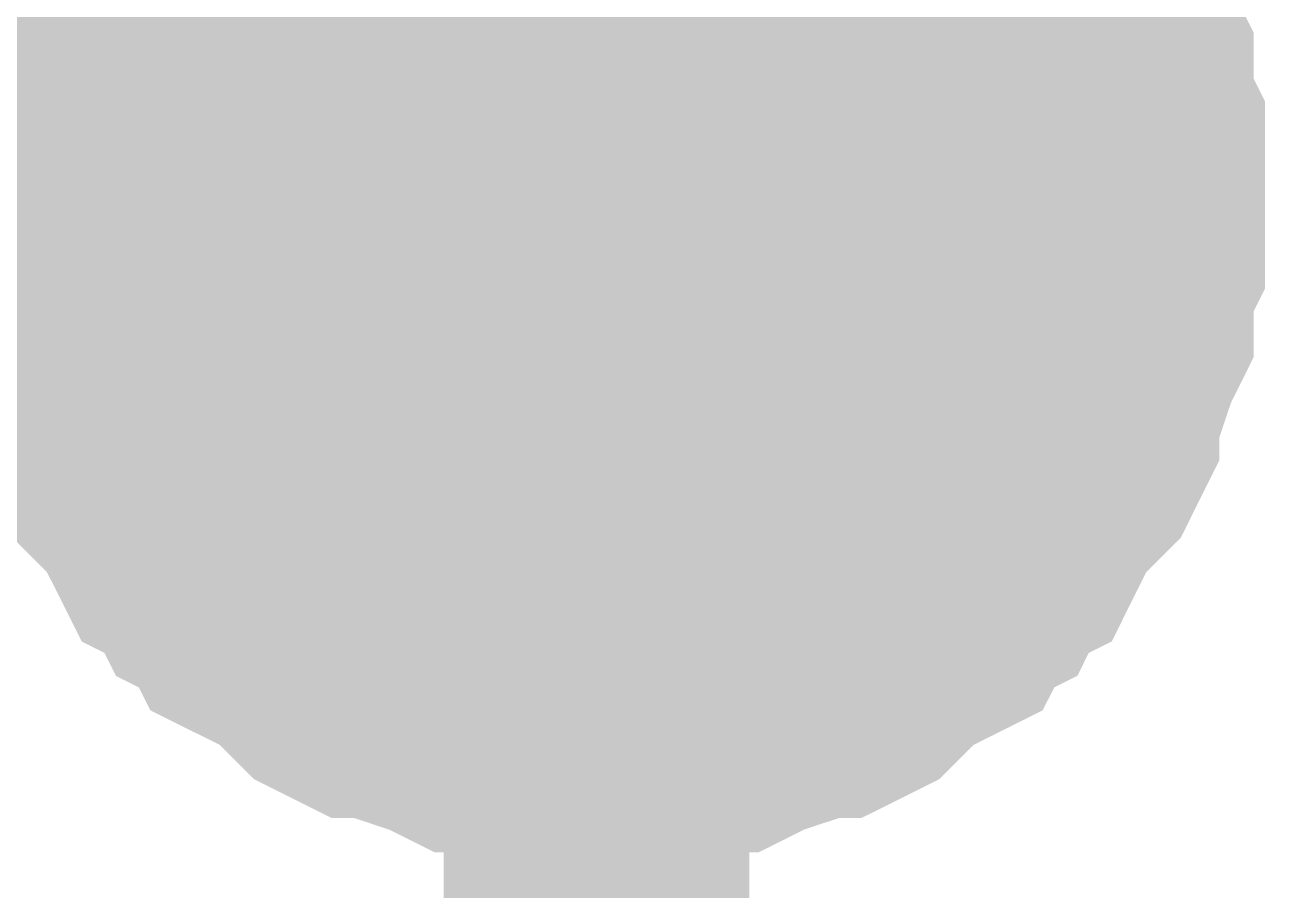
# Model space of a CAD drawing. Header units: inches. Extents: x 0 to 432, y 0 to 280.
# Drawn here: x 225.503 to 226.719, y 140.03 to 140.877 of the extents above; entities that cross this region are included whole.
import ezdxf

# ---------------------------------------------------------------- set-up
doc = ezdxf.new("R2010")
doc.units = ezdxf.units.IN
doc.layers.add('Sheet', color=255, linetype='Continuous')

msp = doc.modelspace()

# ---------------------------------------------------------------- linework, layer by layer
at = {"layer": 'Sheet'}
for points in [[(222.5037, 140.7107, 0.2997, 0.2997, 0), (226.0638, 140.7107, 0.2997, 0.2997, 0), (226.0638, 162.5529, 0.2997, 0.2997, 0)], [(225.5584, 140.7107, 0.2997, 0.2997, 0), (225.5584, 140.7332, 0.2997, 0.2997, 0), (225.5584, 140.7668, 0.2997, 0.2997, 0), (225.5697, 140.7893, 0.2997, 0.2997, 0), (225.5697, 140.8118, 0.2997, 0.2997, 0), (225.5697, 140.8342, 0.2997, 0.2997, 0), (225.5809, 140.8567, 0.2997, 0.2997, 0), (225.5921, 140.8904, 0.2997, 0.2997, 0), (225.6034, 140.9128, 0.2997, 0.2997, 0), (225.6034, 140.9353, 0.2997, 0.2997, 0), (225.6146, 140.9577, 0.2997, 0.2997, 0), (225.6258, 140.969, 0.2997, 0.2997, 0), (225.6483, 140.9914, 0.2997, 0.2997, 0), (225.6595, 141.0139, 0.2997, 0.2997, 0), (225.6708, 141.0364, 0.2997, 0.2997, 0)], [(225.5584, 140.7107, 0.2997, 0.2997, 0), (225.5584, 140.7332, 0.2997, 0.2997, 0), (225.5584, 140.7668, 0.2997, 0.2997, 0), (225.5697, 140.7893, 0.2997, 0.2997, 0), (225.5697, 140.8118, 0.2997, 0.2997, 0), (225.5697, 140.8342, 0.2997, 0.2997, 0), (225.5809, 140.8567, 0.2997, 0.2997, 0), (225.5921, 140.8904, 0.2997, 0.2997, 0), (225.6034, 140.9128, 0.2997, 0.2997, 0), (225.6034, 140.9353, 0.2997, 0.2997, 0), (225.6146, 140.9577, 0.2997, 0.2997, 0), (225.6258, 140.969, 0.2997, 0.2997, 0), (225.6483, 140.9914, 0.2997, 0.2997, 0), (225.6595, 141.0139, 0.2997, 0.2997, 0), (225.6708, 141.0364, 0.2997, 0.2997, 0)], [(225.5584, 140.7107, 0.2997, 0.2997, 0), (225.5584, 140.7332, 0.2997, 0.2997, 0), (225.5584, 140.7668, 0.2997, 0.2997, 0), (225.5697, 140.7893, 0.2997, 0.2997, 0), (225.5697, 140.8118, 0.2997, 0.2997, 0), (225.5697, 140.8342, 0.2997, 0.2997, 0), (225.5809, 140.8567, 0.2997, 0.2997, 0), (225.5921, 140.8904, 0.2997, 0.2997, 0), (225.6034, 140.9128, 0.2997, 0.2997, 0), (225.6034, 140.9353, 0.2997, 0.2997, 0), (225.6146, 140.9577, 0.2997, 0.2997, 0), (225.6258, 140.969, 0.2997, 0.2997, 0), (225.6483, 140.9914, 0.2997, 0.2997, 0), (225.6595, 141.0139, 0.2997, 0.2997, 0), (225.6708, 141.0364, 0.2997, 0.2997, 0)], [(225.5584, 140.7107, 0.2997, 0.2997, 0), (225.5584, 140.7332, 0.2997, 0.2997, 0), (225.5584, 140.7668, 0.2997, 0.2997, 0), (225.5697, 140.7893, 0.2997, 0.2997, 0), (225.5697, 140.8118, 0.2997, 0.2997, 0), (225.5697, 140.8342, 0.2997, 0.2997, 0), (225.5809, 140.8567, 0.2997, 0.2997, 0), (225.5921, 140.8904, 0.2997, 0.2997, 0), (225.6034, 140.9128, 0.2997, 0.2997, 0), (225.6034, 140.9353, 0.2997, 0.2997, 0), (225.6146, 140.9577, 0.2997, 0.2997, 0), (225.6258, 140.969, 0.2997, 0.2997, 0), (225.6483, 140.9914, 0.2997, 0.2997, 0), (225.6595, 141.0139, 0.2997, 0.2997, 0), (225.6708, 141.0364, 0.2997, 0.2997, 0)], [(226.4569, 141.0364, 0.2997, 0.2997, 0), (226.4681, 141.0139, 0.2997, 0.2997, 0), (226.4794, 140.9914, 0.2997, 0.2997, 0), (226.5018, 140.969, 0.2997, 0.2997, 0), (226.5131, 140.9577, 0.2997, 0.2997, 0), (226.5243, 140.9353, 0.2997, 0.2997, 0), (226.5243, 140.9128, 0.2997, 0.2997, 0), (226.5355, 140.8904, 0.2997, 0.2997, 0), (226.5468, 140.8567, 0.2997, 0.2997, 0), (226.558, 140.8342, 0.2997, 0.2997, 0), (226.558, 140.8118, 0.2997, 0.2997, 0), (226.558, 140.7893, 0.2997, 0.2997, 0), (226.5692, 140.7668, 0.2997, 0.2997, 0), (226.5692, 140.7332, 0.2997, 0.2997, 0), (226.5692, 140.7107, 0.2997, 0.2997, 0)], [(226.4569, 141.0364, 0.2997, 0.2997, 0), (226.4681, 141.0139, 0.2997, 0.2997, 0), (226.4794, 140.9914, 0.2997, 0.2997, 0), (226.5018, 140.969, 0.2997, 0.2997, 0), (226.5131, 140.9577, 0.2997, 0.2997, 0), (226.5243, 140.9353, 0.2997, 0.2997, 0), (226.5243, 140.9128, 0.2997, 0.2997, 0), (226.5355, 140.8904, 0.2997, 0.2997, 0), (226.5468, 140.8567, 0.2997, 0.2997, 0), (226.558, 140.8342, 0.2997, 0.2997, 0), (226.558, 140.8118, 0.2997, 0.2997, 0), (226.558, 140.7893, 0.2997, 0.2997, 0), (226.5692, 140.7668, 0.2997, 0.2997, 0), (226.5692, 140.7332, 0.2997, 0.2997, 0), (226.5692, 140.7107, 0.2997, 0.2997, 0)], [(226.4569, 141.0364, 0.2997, 0.2997, 0), (226.4681, 141.0139, 0.2997, 0.2997, 0), (226.4794, 140.9914, 0.2997, 0.2997, 0), (226.5018, 140.969, 0.2997, 0.2997, 0), (226.5131, 140.9577, 0.2997, 0.2997, 0), (226.5243, 140.9353, 0.2997, 0.2997, 0), (226.5243, 140.9128, 0.2997, 0.2997, 0), (226.5355, 140.8904, 0.2997, 0.2997, 0), (226.5468, 140.8567, 0.2997, 0.2997, 0), (226.558, 140.8342, 0.2997, 0.2997, 0), (226.558, 140.8118, 0.2997, 0.2997, 0), (226.558, 140.7893, 0.2997, 0.2997, 0), (226.5692, 140.7668, 0.2997, 0.2997, 0), (226.5692, 140.7332, 0.2997, 0.2997, 0), (226.5692, 140.7107, 0.2997, 0.2997, 0)], [(226.4569, 141.0364, 0.2997, 0.2997, 0), (226.4681, 141.0139, 0.2997, 0.2997, 0), (226.4794, 140.9914, 0.2997, 0.2997, 0), (226.5018, 140.969, 0.2997, 0.2997, 0), (226.5131, 140.9577, 0.2997, 0.2997, 0), (226.5243, 140.9353, 0.2997, 0.2997, 0), (226.5243, 140.9128, 0.2997, 0.2997, 0), (226.5355, 140.8904, 0.2997, 0.2997, 0), (226.5468, 140.8567, 0.2997, 0.2997, 0), (226.558, 140.8342, 0.2997, 0.2997, 0), (226.558, 140.8118, 0.2997, 0.2997, 0), (226.558, 140.7893, 0.2997, 0.2997, 0), (226.5692, 140.7668, 0.2997, 0.2997, 0), (226.5692, 140.7332, 0.2997, 0.2997, 0), (226.5692, 140.7107, 0.2997, 0.2997, 0)], [(225.5584, 140.7107, 0.0991, 0.0991, 0), (225.5584, 140.7332, 0.0991, 0.0991, 0), (225.5584, 140.7668, 0.0991, 0.0991, 0), (225.5697, 140.7893, 0.0991, 0.0991, 0), (225.5697, 140.8118, 0.0991, 0.0991, 0), (225.5697, 140.8342, 0.0991, 0.0991, 0), (225.5809, 140.8567, 0.0991, 0.0991, 0), (225.5921, 140.8904, 0.0991, 0.0991, 0), (225.6034, 140.9128, 0.0991, 0.0991, 0), (225.6034, 140.9353, 0.0991, 0.0991, 0)], [(225.5584, 140.7107, 0.0991, 0.0991, 0), (225.5584, 140.7332, 0.0991, 0.0991, 0), (225.5584, 140.7668, 0.0991, 0.0991, 0), (225.5697, 140.7893, 0.0991, 0.0991, 0), (225.5697, 140.8118, 0.0991, 0.0991, 0), (225.5697, 140.8342, 0.0991, 0.0991, 0), (225.5809, 140.8567, 0.0991, 0.0991, 0), (225.5921, 140.8904, 0.0991, 0.0991, 0), (225.6034, 140.9128, 0.0991, 0.0991, 0), (225.6034, 140.9353, 0.0991, 0.0991, 0)], [(225.5584, 140.7107, 0.0991, 0.0991, 0), (225.5584, 140.7332, 0.0991, 0.0991, 0), (225.5584, 140.7668, 0.0991, 0.0991, 0), (225.5697, 140.7893, 0.0991, 0.0991, 0), (225.5697, 140.8118, 0.0991, 0.0991, 0), (225.5697, 140.8342, 0.0991, 0.0991, 0), (225.5809, 140.8567, 0.0991, 0.0991, 0), (225.5921, 140.8904, 0.0991, 0.0991, 0), (225.6034, 140.9128, 0.0991, 0.0991, 0), (225.6034, 140.9353, 0.0991, 0.0991, 0)], [(225.5584, 140.7107, 0.0991, 0.0991, 0), (225.5584, 140.7332, 0.0991, 0.0991, 0), (225.5584, 140.7668, 0.0991, 0.0991, 0), (225.5697, 140.7893, 0.0991, 0.0991, 0), (225.5697, 140.8118, 0.0991, 0.0991, 0), (225.5697, 140.8342, 0.0991, 0.0991, 0), (225.5809, 140.8567, 0.0991, 0.0991, 0), (225.5921, 140.8904, 0.0991, 0.0991, 0), (225.6034, 140.9128, 0.0991, 0.0991, 0), (225.6034, 140.9353, 0.0991, 0.0991, 0)], [(226.5243, 140.9353, 0.0991, 0.0991, 0), (226.5243, 140.9128, 0.0991, 0.0991, 0), (226.5355, 140.8904, 0.0991, 0.0991, 0), (226.5468, 140.8567, 0.0991, 0.0991, 0), (226.558, 140.8342, 0.0991, 0.0991, 0), (226.558, 140.8118, 0.0991, 0.0991, 0), (226.558, 140.7893, 0.0991, 0.0991, 0), (226.5692, 140.7668, 0.0991, 0.0991, 0), (226.5692, 140.7332, 0.0991, 0.0991, 0), (226.5692, 140.7107, 0.0991, 0.0991, 0)], [(226.5243, 140.9353, 0.0991, 0.0991, 0), (226.5243, 140.9128, 0.0991, 0.0991, 0), (226.5355, 140.8904, 0.0991, 0.0991, 0), (226.5468, 140.8567, 0.0991, 0.0991, 0), (226.558, 140.8342, 0.0991, 0.0991, 0), (226.558, 140.8118, 0.0991, 0.0991, 0), (226.558, 140.7893, 0.0991, 0.0991, 0), (226.5692, 140.7668, 0.0991, 0.0991, 0), (226.5692, 140.7332, 0.0991, 0.0991, 0), (226.5692, 140.7107, 0.0991, 0.0991, 0)], [(226.5243, 140.9353, 0.0991, 0.0991, 0), (226.5243, 140.9128, 0.0991, 0.0991, 0), (226.5355, 140.8904, 0.0991, 0.0991, 0), (226.5468, 140.8567, 0.0991, 0.0991, 0), (226.558, 140.8342, 0.0991, 0.0991, 0), (226.558, 140.8118, 0.0991, 0.0991, 0), (226.558, 140.7893, 0.0991, 0.0991, 0), (226.5692, 140.7668, 0.0991, 0.0991, 0), (226.5692, 140.7332, 0.0991, 0.0991, 0), (226.5692, 140.7107, 0.0991, 0.0991, 0)], [(226.5243, 140.9353, 0.0991, 0.0991, 0), (226.5243, 140.9128, 0.0991, 0.0991, 0), (226.5355, 140.8904, 0.0991, 0.0991, 0), (226.5468, 140.8567, 0.0991, 0.0991, 0), (226.558, 140.8342, 0.0991, 0.0991, 0), (226.558, 140.8118, 0.0991, 0.0991, 0), (226.558, 140.7893, 0.0991, 0.0991, 0), (226.5692, 140.7668, 0.0991, 0.0991, 0), (226.5692, 140.7332, 0.0991, 0.0991, 0), (226.5692, 140.7107, 0.0991, 0.0991, 0)], [(220.9875, 109.222, 0.2997, 0.2997, 0), (226.0638, 109.222, 0.2997, 0.2997, 0), (226.0638, 121.9118, 0.2997, 0.2997, 0), (226.0638, 132.0749, 0.2997, 0.2997, 0), (226.0638, 140.7107, 0.2997, 0.2997, 0)], [(226.0638, 140.2053, 0.2997, 0.2997, 0), (226.0414, 140.2053, 0.2997, 0.2997, 0), (226.0077, 140.2053, 0.2997, 0.2997, 0), (225.9852, 140.2166, 0.2997, 0.2997, 0), (225.9628, 140.2166, 0.2997, 0.2997, 0), (225.9403, 140.2166, 0.2997, 0.2997, 0), (225.9178, 140.2278, 0.2997, 0.2997, 0), (225.8841, 140.239, 0.2997, 0.2997, 0), (225.8617, 140.2503, 0.2997, 0.2997, 0), (225.8392, 140.2503, 0.2997, 0.2997, 0), (225.8168, 140.2615, 0.2997, 0.2997, 0), (225.8055, 140.2727, 0.2997, 0.2997, 0), (225.7831, 140.2952, 0.2997, 0.2997, 0), (225.7606, 140.3064, 0.2997, 0.2997, 0), (225.7381, 140.3176, 0.2997, 0.2997, 0), (225.7269, 140.3401, 0.2997, 0.2997, 0), (225.7044, 140.3513, 0.2997, 0.2997, 0), (225.6932, 140.3738, 0.2997, 0.2997, 0), (225.6708, 140.385, 0.2997, 0.2997, 0), (225.6595, 140.4075, 0.2997, 0.2997, 0), (225.6483, 140.4299, 0.2997, 0.2997, 0), (225.6258, 140.4524, 0.2997, 0.2997, 0), (225.6146, 140.4636, 0.2997, 0.2997, 0), (225.6034, 140.4861, 0.2997, 0.2997, 0), (225.6034, 140.5086, 0.2997, 0.2997, 0), (225.5921, 140.531, 0.2997, 0.2997, 0), (225.5809, 140.5647, 0.2997, 0.2997, 0), (225.5697, 140.5872, 0.2997, 0.2997, 0), (225.5697, 140.6096, 0.2997, 0.2997, 0), (225.5697, 140.6321, 0.2997, 0.2997, 0), (225.5584, 140.6545, 0.2997, 0.2997, 0), (225.5584, 140.6882, 0.2997, 0.2997, 0), (225.5584, 140.7107, 0.2997, 0.2997, 0)], [(225.5584, 140.7107, 0.2997, 0.2997, 0), (225.5584, 140.7107, 0.2997, 0.2997, 0)], [(226.0638, 140.2053, 0.2997, 0.2997, 0), (226.0414, 140.2053, 0.2997, 0.2997, 0), (226.0077, 140.2053, 0.2997, 0.2997, 0), (225.9852, 140.2166, 0.2997, 0.2997, 0), (225.9628, 140.2166, 0.2997, 0.2997, 0), (225.9403, 140.2166, 0.2997, 0.2997, 0), (225.9178, 140.2278, 0.2997, 0.2997, 0), (225.8841, 140.239, 0.2997, 0.2997, 0), (225.8617, 140.2503, 0.2997, 0.2997, 0), (225.8392, 140.2503, 0.2997, 0.2997, 0), (225.8168, 140.2615, 0.2997, 0.2997, 0), (225.8055, 140.2727, 0.2997, 0.2997, 0), (225.7831, 140.2952, 0.2997, 0.2997, 0), (225.7606, 140.3064, 0.2997, 0.2997, 0), (225.7381, 140.3176, 0.2997, 0.2997, 0), (225.7269, 140.3401, 0.2997, 0.2997, 0), (225.7044, 140.3513, 0.2997, 0.2997, 0), (225.6932, 140.3738, 0.2997, 0.2997, 0), (225.6708, 140.385, 0.2997, 0.2997, 0), (225.6595, 140.4075, 0.2997, 0.2997, 0), (225.6483, 140.4299, 0.2997, 0.2997, 0), (225.6258, 140.4524, 0.2997, 0.2997, 0), (225.6146, 140.4636, 0.2997, 0.2997, 0), (225.6034, 140.4861, 0.2997, 0.2997, 0), (225.6034, 140.5086, 0.2997, 0.2997, 0), (225.5921, 140.531, 0.2997, 0.2997, 0), (225.5809, 140.5647, 0.2997, 0.2997, 0), (225.5697, 140.5872, 0.2997, 0.2997, 0), (225.5697, 140.6096, 0.2997, 0.2997, 0), (225.5697, 140.6321, 0.2997, 0.2997, 0), (225.5584, 140.6545, 0.2997, 0.2997, 0), (225.5584, 140.6882, 0.2997, 0.2997, 0), (225.5584, 140.7107, 0.2997, 0.2997, 0)], [(225.5584, 140.7107, 0.2997, 0.2997, 0), (225.5584, 140.7107, 0.2997, 0.2997, 0)], [(226.0638, 140.2053, 0.2997, 0.2997, 0), (226.0414, 140.2053, 0.2997, 0.2997, 0), (226.0077, 140.2053, 0.2997, 0.2997, 0), (225.9852, 140.2166, 0.2997, 0.2997, 0), (225.9628, 140.2166, 0.2997, 0.2997, 0), (225.9403, 140.2166, 0.2997, 0.2997, 0), (225.9178, 140.2278, 0.2997, 0.2997, 0), (225.8841, 140.239, 0.2997, 0.2997, 0), (225.8617, 140.2503, 0.2997, 0.2997, 0), (225.8392, 140.2503, 0.2997, 0.2997, 0), (225.8168, 140.2615, 0.2997, 0.2997, 0), (225.8055, 140.2727, 0.2997, 0.2997, 0), (225.7831, 140.2952, 0.2997, 0.2997, 0), (225.7606, 140.3064, 0.2997, 0.2997, 0), (225.7381, 140.3176, 0.2997, 0.2997, 0), (225.7269, 140.3401, 0.2997, 0.2997, 0), (225.7044, 140.3513, 0.2997, 0.2997, 0), (225.6932, 140.3738, 0.2997, 0.2997, 0), (225.6708, 140.385, 0.2997, 0.2997, 0), (225.6595, 140.4075, 0.2997, 0.2997, 0), (225.6483, 140.4299, 0.2997, 0.2997, 0), (225.6258, 140.4524, 0.2997, 0.2997, 0), (225.6146, 140.4636, 0.2997, 0.2997, 0), (225.6034, 140.4861, 0.2997, 0.2997, 0), (225.6034, 140.5086, 0.2997, 0.2997, 0), (225.5921, 140.531, 0.2997, 0.2997, 0), (225.5809, 140.5647, 0.2997, 0.2997, 0), (225.5697, 140.5872, 0.2997, 0.2997, 0), (225.5697, 140.6096, 0.2997, 0.2997, 0), (225.5697, 140.6321, 0.2997, 0.2997, 0), (225.5584, 140.6545, 0.2997, 0.2997, 0), (225.5584, 140.6882, 0.2997, 0.2997, 0), (225.5584, 140.7107, 0.2997, 0.2997, 0)], [(225.5584, 140.7107, 0.2997, 0.2997, 0), (225.5584, 140.7107, 0.2997, 0.2997, 0)], [(226.0638, 140.2053, 0.2997, 0.2997, 0), (226.0414, 140.2053, 0.2997, 0.2997, 0), (226.0077, 140.2053, 0.2997, 0.2997, 0), (225.9852, 140.2166, 0.2997, 0.2997, 0), (225.9628, 140.2166, 0.2997, 0.2997, 0), (225.9403, 140.2166, 0.2997, 0.2997, 0), (225.9178, 140.2278, 0.2997, 0.2997, 0), (225.8841, 140.239, 0.2997, 0.2997, 0), (225.8617, 140.2503, 0.2997, 0.2997, 0), (225.8392, 140.2503, 0.2997, 0.2997, 0), (225.8168, 140.2615, 0.2997, 0.2997, 0), (225.8055, 140.2727, 0.2997, 0.2997, 0), (225.7831, 140.2952, 0.2997, 0.2997, 0), (225.7606, 140.3064, 0.2997, 0.2997, 0), (225.7381, 140.3176, 0.2997, 0.2997, 0), (225.7269, 140.3401, 0.2997, 0.2997, 0), (225.7044, 140.3513, 0.2997, 0.2997, 0), (225.6932, 140.3738, 0.2997, 0.2997, 0), (225.6708, 140.385, 0.2997, 0.2997, 0), (225.6595, 140.4075, 0.2997, 0.2997, 0), (225.6483, 140.4299, 0.2997, 0.2997, 0), (225.6258, 140.4524, 0.2997, 0.2997, 0), (225.6146, 140.4636, 0.2997, 0.2997, 0), (225.6034, 140.4861, 0.2997, 0.2997, 0), (225.6034, 140.5086, 0.2997, 0.2997, 0), (225.5921, 140.531, 0.2997, 0.2997, 0), (225.5809, 140.5647, 0.2997, 0.2997, 0), (225.5697, 140.5872, 0.2997, 0.2997, 0), (225.5697, 140.6096, 0.2997, 0.2997, 0), (225.5697, 140.6321, 0.2997, 0.2997, 0), (225.5584, 140.6545, 0.2997, 0.2997, 0), (225.5584, 140.6882, 0.2997, 0.2997, 0), (225.5584, 140.7107, 0.2997, 0.2997, 0)], [(225.5584, 140.7107, 0.2997, 0.2997, 0), (225.5584, 140.7107, 0.2997, 0.2997, 0)], [(226.5692, 140.7107, 0.2997, 0.2997, 0), (226.5692, 140.6882, 0.2997, 0.2997, 0), (226.5692, 140.6545, 0.2997, 0.2997, 0), (226.558, 140.6321, 0.2997, 0.2997, 0), (226.558, 140.6096, 0.2997, 0.2997, 0), (226.558, 140.5872, 0.2997, 0.2997, 0), (226.5468, 140.5647, 0.2997, 0.2997, 0), (226.5355, 140.531, 0.2997, 0.2997, 0), (226.5243, 140.5086, 0.2997, 0.2997, 0), (226.5243, 140.4861, 0.2997, 0.2997, 0), (226.5131, 140.4636, 0.2997, 0.2997, 0), (226.5018, 140.4524, 0.2997, 0.2997, 0), (226.4794, 140.4299, 0.2997, 0.2997, 0), (226.4681, 140.4075, 0.2997, 0.2997, 0), (226.4569, 140.385, 0.2997, 0.2997, 0), (226.4344, 140.3738, 0.2997, 0.2997, 0), (226.4232, 140.3513, 0.2997, 0.2997, 0), (226.4008, 140.3401, 0.2997, 0.2997, 0), (226.3895, 140.3176, 0.2997, 0.2997, 0), (226.3671, 140.3064, 0.2997, 0.2997, 0), (226.3446, 140.2952, 0.2997, 0.2997, 0), (226.3221, 140.2727, 0.2997, 0.2997, 0), (226.3109, 140.2615, 0.2997, 0.2997, 0), (226.2884, 140.2503, 0.2997, 0.2997, 0), (226.266, 140.2503, 0.2997, 0.2997, 0), (226.2435, 140.239, 0.2997, 0.2997, 0), (226.2098, 140.2278, 0.2997, 0.2997, 0), (226.1874, 140.2166, 0.2997, 0.2997, 0), (226.1649, 140.2166, 0.2997, 0.2997, 0), (226.1424, 140.2166, 0.2997, 0.2997, 0), (226.12, 140.2053, 0.2997, 0.2997, 0), (226.0863, 140.2053, 0.2997, 0.2997, 0), (226.0638, 140.2053, 0.2997, 0.2997, 0)], [(226.5692, 140.7107, 0.2997, 0.2997, 0), (226.5692, 140.6882, 0.2997, 0.2997, 0), (226.5692, 140.6545, 0.2997, 0.2997, 0), (226.558, 140.6321, 0.2997, 0.2997, 0), (226.558, 140.6096, 0.2997, 0.2997, 0), (226.558, 140.5872, 0.2997, 0.2997, 0), (226.5468, 140.5647, 0.2997, 0.2997, 0), (226.5355, 140.531, 0.2997, 0.2997, 0), (226.5243, 140.5086, 0.2997, 0.2997, 0), (226.5243, 140.4861, 0.2997, 0.2997, 0), (226.5131, 140.4636, 0.2997, 0.2997, 0), (226.5018, 140.4524, 0.2997, 0.2997, 0), (226.4794, 140.4299, 0.2997, 0.2997, 0), (226.4681, 140.4075, 0.2997, 0.2997, 0), (226.4569, 140.385, 0.2997, 0.2997, 0), (226.4344, 140.3738, 0.2997, 0.2997, 0), (226.4232, 140.3513, 0.2997, 0.2997, 0), (226.4008, 140.3401, 0.2997, 0.2997, 0), (226.3895, 140.3176, 0.2997, 0.2997, 0), (226.3671, 140.3064, 0.2997, 0.2997, 0), (226.3446, 140.2952, 0.2997, 0.2997, 0), (226.3221, 140.2727, 0.2997, 0.2997, 0), (226.3109, 140.2615, 0.2997, 0.2997, 0), (226.2884, 140.2503, 0.2997, 0.2997, 0), (226.266, 140.2503, 0.2997, 0.2997, 0), (226.2435, 140.239, 0.2997, 0.2997, 0), (226.2098, 140.2278, 0.2997, 0.2997, 0), (226.1874, 140.2166, 0.2997, 0.2997, 0), (226.1649, 140.2166, 0.2997, 0.2997, 0), (226.1424, 140.2166, 0.2997, 0.2997, 0), (226.12, 140.2053, 0.2997, 0.2997, 0), (226.0863, 140.2053, 0.2997, 0.2997, 0), (226.0638, 140.2053, 0.2997, 0.2997, 0)], [(226.5692, 140.7107, 0.2997, 0.2997, 0), (226.5692, 140.6882, 0.2997, 0.2997, 0), (226.5692, 140.6545, 0.2997, 0.2997, 0), (226.558, 140.6321, 0.2997, 0.2997, 0), (226.558, 140.6096, 0.2997, 0.2997, 0), (226.558, 140.5872, 0.2997, 0.2997, 0), (226.5468, 140.5647, 0.2997, 0.2997, 0), (226.5355, 140.531, 0.2997, 0.2997, 0), (226.5243, 140.5086, 0.2997, 0.2997, 0), (226.5243, 140.4861, 0.2997, 0.2997, 0), (226.5131, 140.4636, 0.2997, 0.2997, 0), (226.5018, 140.4524, 0.2997, 0.2997, 0), (226.4794, 140.4299, 0.2997, 0.2997, 0), (226.4681, 140.4075, 0.2997, 0.2997, 0), (226.4569, 140.385, 0.2997, 0.2997, 0), (226.4344, 140.3738, 0.2997, 0.2997, 0), (226.4232, 140.3513, 0.2997, 0.2997, 0), (226.4008, 140.3401, 0.2997, 0.2997, 0), (226.3895, 140.3176, 0.2997, 0.2997, 0), (226.3671, 140.3064, 0.2997, 0.2997, 0), (226.3446, 140.2952, 0.2997, 0.2997, 0), (226.3221, 140.2727, 0.2997, 0.2997, 0), (226.3109, 140.2615, 0.2997, 0.2997, 0), (226.2884, 140.2503, 0.2997, 0.2997, 0), (226.266, 140.2503, 0.2997, 0.2997, 0), (226.2435, 140.239, 0.2997, 0.2997, 0), (226.2098, 140.2278, 0.2997, 0.2997, 0), (226.1874, 140.2166, 0.2997, 0.2997, 0), (226.1649, 140.2166, 0.2997, 0.2997, 0), (226.1424, 140.2166, 0.2997, 0.2997, 0), (226.12, 140.2053, 0.2997, 0.2997, 0), (226.0863, 140.2053, 0.2997, 0.2997, 0), (226.0638, 140.2053, 0.2997, 0.2997, 0)], [(226.5692, 140.7107, 0.2997, 0.2997, 0), (226.5692, 140.6882, 0.2997, 0.2997, 0), (226.5692, 140.6545, 0.2997, 0.2997, 0), (226.558, 140.6321, 0.2997, 0.2997, 0), (226.558, 140.6096, 0.2997, 0.2997, 0), (226.558, 140.5872, 0.2997, 0.2997, 0), (226.5468, 140.5647, 0.2997, 0.2997, 0), (226.5355, 140.531, 0.2997, 0.2997, 0), (226.5243, 140.5086, 0.2997, 0.2997, 0), (226.5243, 140.4861, 0.2997, 0.2997, 0), (226.5131, 140.4636, 0.2997, 0.2997, 0), (226.5018, 140.4524, 0.2997, 0.2997, 0), (226.4794, 140.4299, 0.2997, 0.2997, 0), (226.4681, 140.4075, 0.2997, 0.2997, 0), (226.4569, 140.385, 0.2997, 0.2997, 0), (226.4344, 140.3738, 0.2997, 0.2997, 0), (226.4232, 140.3513, 0.2997, 0.2997, 0), (226.4008, 140.3401, 0.2997, 0.2997, 0), (226.3895, 140.3176, 0.2997, 0.2997, 0), (226.3671, 140.3064, 0.2997, 0.2997, 0), (226.3446, 140.2952, 0.2997, 0.2997, 0), (226.3221, 140.2727, 0.2997, 0.2997, 0), (226.3109, 140.2615, 0.2997, 0.2997, 0), (226.2884, 140.2503, 0.2997, 0.2997, 0), (226.266, 140.2503, 0.2997, 0.2997, 0), (226.2435, 140.239, 0.2997, 0.2997, 0), (226.2098, 140.2278, 0.2997, 0.2997, 0), (226.1874, 140.2166, 0.2997, 0.2997, 0), (226.1649, 140.2166, 0.2997, 0.2997, 0), (226.1424, 140.2166, 0.2997, 0.2997, 0), (226.12, 140.2053, 0.2997, 0.2997, 0), (226.0863, 140.2053, 0.2997, 0.2997, 0), (226.0638, 140.2053, 0.2997, 0.2997, 0)], [(226.5692, 140.7107, 0.2997, 0.2997, 0), (226.5692, 140.7107, 0.2997, 0.2997, 0), (226.5692, 140.7107, 0.2997, 0.2997, 0), (226.5692, 140.7107, 0.2997, 0.2997, 0), (226.5692, 140.7107, 0.2997, 0.2997, 0), (226.5692, 140.7107, 0.2997, 0.2997, 0), (226.5692, 140.7107, 0.2997, 0.2997, 0), (226.5692, 140.7107, 0.2997, 0.2997, 0), (226.5692, 140.7107, 0.2997, 0.2997, 0), (226.5692, 140.7107, 0.2997, 0.2997, 0), (226.5692, 140.7107, 0.2997, 0.2997, 0), (226.5692, 140.7107, 0.2997, 0.2997, 0), (226.5692, 140.7107, 0.2997, 0.2997, 0), (226.5692, 140.7107, 0.2997, 0.2997, 0), (226.5692, 140.7107, 0.2997, 0.2997, 0), (226.5692, 140.7107, 0.2997, 0.2997, 0), (226.5692, 140.7107, 0.2997, 0.2997, 0), (226.5692, 140.7107, 0.2997, 0.2997, 0), (226.5692, 140.7107, 0.2997, 0.2997, 0), (226.5692, 140.7107, 0.2997, 0.2997, 0), (226.5692, 140.7107, 0.2997, 0.2997, 0), (226.5692, 140.7107, 0.2997, 0.2997, 0), (226.5692, 140.7107, 0.2997, 0.2997, 0), (226.5692, 140.7107, 0.2997, 0.2997, 0), (226.5692, 140.7107, 0.2997, 0.2997, 0), (226.5692, 140.7107, 0.2997, 0.2997, 0), (226.5692, 140.7107, 0.2997, 0.2997, 0), (226.5692, 140.7107, 0.2997, 0.2997, 0), (226.5692, 140.7107, 0.2997, 0.2997, 0), (226.5692, 140.7107, 0.2997, 0.2997, 0), (226.5692, 140.7107, 0.2997, 0.2997, 0), (226.5692, 140.7107, 0.2997, 0.2997, 0), (226.5692, 140.7107, 0.2997, 0.2997, 0)], [(226.5692, 140.7107, 0.2997, 0.2997, 0), (226.5692, 140.7107, 0.2997, 0.2997, 0)], [(226.5692, 140.7107, 0.2997, 0.2997, 0), (226.5692, 140.7107, 0.2997, 0.2997, 0), (226.5692, 140.7107, 0.2997, 0.2997, 0), (226.5692, 140.7107, 0.2997, 0.2997, 0), (226.5692, 140.7107, 0.2997, 0.2997, 0), (226.5692, 140.7107, 0.2997, 0.2997, 0), (226.5692, 140.7107, 0.2997, 0.2997, 0), (226.5692, 140.7107, 0.2997, 0.2997, 0), (226.5692, 140.7107, 0.2997, 0.2997, 0), (226.5692, 140.7107, 0.2997, 0.2997, 0), (226.5692, 140.7107, 0.2997, 0.2997, 0), (226.5692, 140.7107, 0.2997, 0.2997, 0), (226.5692, 140.7107, 0.2997, 0.2997, 0), (226.5692, 140.7107, 0.2997, 0.2997, 0), (226.5692, 140.7107, 0.2997, 0.2997, 0), (226.5692, 140.7107, 0.2997, 0.2997, 0), (226.5692, 140.7107, 0.2997, 0.2997, 0), (226.5692, 140.7107, 0.2997, 0.2997, 0), (226.5692, 140.7107, 0.2997, 0.2997, 0), (226.5692, 140.7107, 0.2997, 0.2997, 0), (226.5692, 140.7107, 0.2997, 0.2997, 0), (226.5692, 140.7107, 0.2997, 0.2997, 0), (226.5692, 140.7107, 0.2997, 0.2997, 0), (226.5692, 140.7107, 0.2997, 0.2997, 0), (226.5692, 140.7107, 0.2997, 0.2997, 0), (226.5692, 140.7107, 0.2997, 0.2997, 0), (226.5692, 140.7107, 0.2997, 0.2997, 0), (226.5692, 140.7107, 0.2997, 0.2997, 0), (226.5692, 140.7107, 0.2997, 0.2997, 0), (226.5692, 140.7107, 0.2997, 0.2997, 0), (226.5692, 140.7107, 0.2997, 0.2997, 0), (226.5692, 140.7107, 0.2997, 0.2997, 0), (226.5692, 140.7107, 0.2997, 0.2997, 0)], [(226.5692, 140.7107, 0.2997, 0.2997, 0), (226.5692, 140.7107, 0.2997, 0.2997, 0)], [(226.5692, 140.7107, 0.2997, 0.2997, 0), (226.5692, 140.7107, 0.2997, 0.2997, 0), (226.5692, 140.7107, 0.2997, 0.2997, 0), (226.5692, 140.7107, 0.2997, 0.2997, 0), (226.5692, 140.7107, 0.2997, 0.2997, 0), (226.5692, 140.7107, 0.2997, 0.2997, 0), (226.5692, 140.7107, 0.2997, 0.2997, 0), (226.5692, 140.7107, 0.2997, 0.2997, 0), (226.5692, 140.7107, 0.2997, 0.2997, 0), (226.5692, 140.7107, 0.2997, 0.2997, 0), (226.5692, 140.7107, 0.2997, 0.2997, 0), (226.5692, 140.7107, 0.2997, 0.2997, 0), (226.5692, 140.7107, 0.2997, 0.2997, 0), (226.5692, 140.7107, 0.2997, 0.2997, 0), (226.5692, 140.7107, 0.2997, 0.2997, 0), (226.5692, 140.7107, 0.2997, 0.2997, 0), (226.5692, 140.7107, 0.2997, 0.2997, 0), (226.5692, 140.7107, 0.2997, 0.2997, 0), (226.5692, 140.7107, 0.2997, 0.2997, 0), (226.5692, 140.7107, 0.2997, 0.2997, 0), (226.5692, 140.7107, 0.2997, 0.2997, 0), (226.5692, 140.7107, 0.2997, 0.2997, 0), (226.5692, 140.7107, 0.2997, 0.2997, 0), (226.5692, 140.7107, 0.2997, 0.2997, 0), (226.5692, 140.7107, 0.2997, 0.2997, 0), (226.5692, 140.7107, 0.2997, 0.2997, 0), (226.5692, 140.7107, 0.2997, 0.2997, 0), (226.5692, 140.7107, 0.2997, 0.2997, 0), (226.5692, 140.7107, 0.2997, 0.2997, 0), (226.5692, 140.7107, 0.2997, 0.2997, 0), (226.5692, 140.7107, 0.2997, 0.2997, 0), (226.5692, 140.7107, 0.2997, 0.2997, 0), (226.5692, 140.7107, 0.2997, 0.2997, 0)], [(226.5692, 140.7107, 0.2997, 0.2997, 0), (226.5692, 140.7107, 0.2997, 0.2997, 0)], [(226.5692, 140.7107, 0.2997, 0.2997, 0), (226.5692, 140.7107, 0.2997, 0.2997, 0), (226.5692, 140.7107, 0.2997, 0.2997, 0), (226.5692, 140.7107, 0.2997, 0.2997, 0), (226.5692, 140.7107, 0.2997, 0.2997, 0), (226.5692, 140.7107, 0.2997, 0.2997, 0), (226.5692, 140.7107, 0.2997, 0.2997, 0), (226.5692, 140.7107, 0.2997, 0.2997, 0), (226.5692, 140.7107, 0.2997, 0.2997, 0), (226.5692, 140.7107, 0.2997, 0.2997, 0), (226.5692, 140.7107, 0.2997, 0.2997, 0), (226.5692, 140.7107, 0.2997, 0.2997, 0), (226.5692, 140.7107, 0.2997, 0.2997, 0), (226.5692, 140.7107, 0.2997, 0.2997, 0), (226.5692, 140.7107, 0.2997, 0.2997, 0), (226.5692, 140.7107, 0.2997, 0.2997, 0), (226.5692, 140.7107, 0.2997, 0.2997, 0), (226.5692, 140.7107, 0.2997, 0.2997, 0), (226.5692, 140.7107, 0.2997, 0.2997, 0), (226.5692, 140.7107, 0.2997, 0.2997, 0), (226.5692, 140.7107, 0.2997, 0.2997, 0), (226.5692, 140.7107, 0.2997, 0.2997, 0), (226.5692, 140.7107, 0.2997, 0.2997, 0), (226.5692, 140.7107, 0.2997, 0.2997, 0), (226.5692, 140.7107, 0.2997, 0.2997, 0), (226.5692, 140.7107, 0.2997, 0.2997, 0), (226.5692, 140.7107, 0.2997, 0.2997, 0), (226.5692, 140.7107, 0.2997, 0.2997, 0), (226.5692, 140.7107, 0.2997, 0.2997, 0), (226.5692, 140.7107, 0.2997, 0.2997, 0), (226.5692, 140.7107, 0.2997, 0.2997, 0), (226.5692, 140.7107, 0.2997, 0.2997, 0), (226.5692, 140.7107, 0.2997, 0.2997, 0)], [(226.5692, 140.7107, 0.2997, 0.2997, 0), (226.5692, 140.7107, 0.2997, 0.2997, 0)], [(226.0638, 140.2053, 0.0991, 0.0991, 0), (226.0414, 140.2053, 0.0991, 0.0991, 0), (226.0077, 140.2053, 0.0991, 0.0991, 0), (225.9852, 140.2166, 0.0991, 0.0991, 0), (225.9628, 140.2166, 0.0991, 0.0991, 0), (225.9403, 140.2166, 0.0991, 0.0991, 0), (225.9178, 140.2278, 0.0991, 0.0991, 0), (225.8841, 140.239, 0.0991, 0.0991, 0), (225.8617, 140.2503, 0.0991, 0.0991, 0), (225.8392, 140.2503, 0.0991, 0.0991, 0), (225.8168, 140.2615, 0.0991, 0.0991, 0), (225.8055, 140.2727, 0.0991, 0.0991, 0), (225.7831, 140.2952, 0.0991, 0.0991, 0), (225.7606, 140.3064, 0.0991, 0.0991, 0), (225.7381, 140.3176, 0.0991, 0.0991, 0), (225.7269, 140.3401, 0.0991, 0.0991, 0), (225.7044, 140.3513, 0.0991, 0.0991, 0), (225.6932, 140.3738, 0.0991, 0.0991, 0), (225.6708, 140.385, 0.0991, 0.0991, 0), (225.6595, 140.4075, 0.0991, 0.0991, 0), (225.6483, 140.4299, 0.0991, 0.0991, 0), (225.6258, 140.4524, 0.0991, 0.0991, 0), (225.6146, 140.4636, 0.0991, 0.0991, 0), (225.6034, 140.4861, 0.0991, 0.0991, 0), (225.6034, 140.5086, 0.0991, 0.0991, 0), (225.5921, 140.531, 0.0991, 0.0991, 0), (225.5809, 140.5647, 0.0991, 0.0991, 0), (225.5697, 140.5872, 0.0991, 0.0991, 0), (225.5697, 140.6096, 0.0991, 0.0991, 0), (225.5697, 140.6321, 0.0991, 0.0991, 0), (225.5584, 140.6545, 0.0991, 0.0991, 0), (225.5584, 140.6882, 0.0991, 0.0991, 0), (225.5584, 140.7107, 0.0991, 0.0991, 0)], [(225.5584, 140.7107, 0.0991, 0.0991, 0), (225.5584, 140.7107, 0.0991, 0.0991, 0)], [(226.0638, 140.2053, 0.0991, 0.0991, 0), (226.0414, 140.2053, 0.0991, 0.0991, 0), (226.0077, 140.2053, 0.0991, 0.0991, 0), (225.9852, 140.2166, 0.0991, 0.0991, 0), (225.9628, 140.2166, 0.0991, 0.0991, 0), (225.9403, 140.2166, 0.0991, 0.0991, 0), (225.9178, 140.2278, 0.0991, 0.0991, 0), (225.8841, 140.239, 0.0991, 0.0991, 0), (225.8617, 140.2503, 0.0991, 0.0991, 0), (225.8392, 140.2503, 0.0991, 0.0991, 0), (225.8168, 140.2615, 0.0991, 0.0991, 0), (225.8055, 140.2727, 0.0991, 0.0991, 0), (225.7831, 140.2952, 0.0991, 0.0991, 0), (225.7606, 140.3064, 0.0991, 0.0991, 0), (225.7381, 140.3176, 0.0991, 0.0991, 0), (225.7269, 140.3401, 0.0991, 0.0991, 0), (225.7044, 140.3513, 0.0991, 0.0991, 0), (225.6932, 140.3738, 0.0991, 0.0991, 0), (225.6708, 140.385, 0.0991, 0.0991, 0), (225.6595, 140.4075, 0.0991, 0.0991, 0), (225.6483, 140.4299, 0.0991, 0.0991, 0), (225.6258, 140.4524, 0.0991, 0.0991, 0), (225.6146, 140.4636, 0.0991, 0.0991, 0), (225.6034, 140.4861, 0.0991, 0.0991, 0), (225.6034, 140.5086, 0.0991, 0.0991, 0), (225.5921, 140.531, 0.0991, 0.0991, 0), (225.5809, 140.5647, 0.0991, 0.0991, 0), (225.5697, 140.5872, 0.0991, 0.0991, 0), (225.5697, 140.6096, 0.0991, 0.0991, 0), (225.5697, 140.6321, 0.0991, 0.0991, 0), (225.5584, 140.6545, 0.0991, 0.0991, 0), (225.5584, 140.6882, 0.0991, 0.0991, 0), (225.5584, 140.7107, 0.0991, 0.0991, 0)], [(225.5584, 140.7107, 0.0991, 0.0991, 0), (225.5584, 140.7107, 0.0991, 0.0991, 0)], [(226.0638, 140.2053, 0.0991, 0.0991, 0), (226.0414, 140.2053, 0.0991, 0.0991, 0), (226.0077, 140.2053, 0.0991, 0.0991, 0), (225.9852, 140.2166, 0.0991, 0.0991, 0), (225.9628, 140.2166, 0.0991, 0.0991, 0), (225.9403, 140.2166, 0.0991, 0.0991, 0), (225.9178, 140.2278, 0.0991, 0.0991, 0), (225.8841, 140.239, 0.0991, 0.0991, 0), (225.8617, 140.2503, 0.0991, 0.0991, 0), (225.8392, 140.2503, 0.0991, 0.0991, 0), (225.8168, 140.2615, 0.0991, 0.0991, 0), (225.8055, 140.2727, 0.0991, 0.0991, 0), (225.7831, 140.2952, 0.0991, 0.0991, 0), (225.7606, 140.3064, 0.0991, 0.0991, 0), (225.7381, 140.3176, 0.0991, 0.0991, 0), (225.7269, 140.3401, 0.0991, 0.0991, 0), (225.7044, 140.3513, 0.0991, 0.0991, 0), (225.6932, 140.3738, 0.0991, 0.0991, 0), (225.6708, 140.385, 0.0991, 0.0991, 0), (225.6595, 140.4075, 0.0991, 0.0991, 0), (225.6483, 140.4299, 0.0991, 0.0991, 0), (225.6258, 140.4524, 0.0991, 0.0991, 0), (225.6146, 140.4636, 0.0991, 0.0991, 0), (225.6034, 140.4861, 0.0991, 0.0991, 0), (225.6034, 140.5086, 0.0991, 0.0991, 0), (225.5921, 140.531, 0.0991, 0.0991, 0), (225.5809, 140.5647, 0.0991, 0.0991, 0), (225.5697, 140.5872, 0.0991, 0.0991, 0), (225.5697, 140.6096, 0.0991, 0.0991, 0), (225.5697, 140.6321, 0.0991, 0.0991, 0), (225.5584, 140.6545, 0.0991, 0.0991, 0), (225.5584, 140.6882, 0.0991, 0.0991, 0), (225.5584, 140.7107, 0.0991, 0.0991, 0)], [(225.5584, 140.7107, 0.0991, 0.0991, 0), (225.5584, 140.7107, 0.0991, 0.0991, 0)], [(226.0638, 140.2053, 0.0991, 0.0991, 0), (226.0414, 140.2053, 0.0991, 0.0991, 0), (226.0077, 140.2053, 0.0991, 0.0991, 0), (225.9852, 140.2166, 0.0991, 0.0991, 0), (225.9628, 140.2166, 0.0991, 0.0991, 0), (225.9403, 140.2166, 0.0991, 0.0991, 0), (225.9178, 140.2278, 0.0991, 0.0991, 0), (225.8841, 140.239, 0.0991, 0.0991, 0), (225.8617, 140.2503, 0.0991, 0.0991, 0), (225.8392, 140.2503, 0.0991, 0.0991, 0), (225.8168, 140.2615, 0.0991, 0.0991, 0), (225.8055, 140.2727, 0.0991, 0.0991, 0), (225.7831, 140.2952, 0.0991, 0.0991, 0), (225.7606, 140.3064, 0.0991, 0.0991, 0), (225.7381, 140.3176, 0.0991, 0.0991, 0), (225.7269, 140.3401, 0.0991, 0.0991, 0), (225.7044, 140.3513, 0.0991, 0.0991, 0), (225.6932, 140.3738, 0.0991, 0.0991, 0), (225.6708, 140.385, 0.0991, 0.0991, 0), (225.6595, 140.4075, 0.0991, 0.0991, 0), (225.6483, 140.4299, 0.0991, 0.0991, 0), (225.6258, 140.4524, 0.0991, 0.0991, 0), (225.6146, 140.4636, 0.0991, 0.0991, 0), (225.6034, 140.4861, 0.0991, 0.0991, 0), (225.6034, 140.5086, 0.0991, 0.0991, 0), (225.5921, 140.531, 0.0991, 0.0991, 0), (225.5809, 140.5647, 0.0991, 0.0991, 0), (225.5697, 140.5872, 0.0991, 0.0991, 0), (225.5697, 140.6096, 0.0991, 0.0991, 0), (225.5697, 140.6321, 0.0991, 0.0991, 0), (225.5584, 140.6545, 0.0991, 0.0991, 0), (225.5584, 140.6882, 0.0991, 0.0991, 0), (225.5584, 140.7107, 0.0991, 0.0991, 0)], [(225.5584, 140.7107, 0.0991, 0.0991, 0), (225.5584, 140.7107, 0.0991, 0.0991, 0)], [(226.5692, 140.7107, 0.0991, 0.0991, 0), (226.5692, 140.6882, 0.0991, 0.0991, 0), (226.5692, 140.6545, 0.0991, 0.0991, 0), (226.558, 140.6321, 0.0991, 0.0991, 0), (226.558, 140.6096, 0.0991, 0.0991, 0), (226.558, 140.5872, 0.0991, 0.0991, 0), (226.5468, 140.5647, 0.0991, 0.0991, 0), (226.5355, 140.531, 0.0991, 0.0991, 0), (226.5243, 140.5086, 0.0991, 0.0991, 0), (226.5243, 140.4861, 0.0991, 0.0991, 0), (226.5131, 140.4636, 0.0991, 0.0991, 0), (226.5018, 140.4524, 0.0991, 0.0991, 0), (226.4794, 140.4299, 0.0991, 0.0991, 0), (226.4681, 140.4075, 0.0991, 0.0991, 0), (226.4569, 140.385, 0.0991, 0.0991, 0), (226.4344, 140.3738, 0.0991, 0.0991, 0), (226.4232, 140.3513, 0.0991, 0.0991, 0), (226.4008, 140.3401, 0.0991, 0.0991, 0), (226.3895, 140.3176, 0.0991, 0.0991, 0), (226.3671, 140.3064, 0.0991, 0.0991, 0), (226.3446, 140.2952, 0.0991, 0.0991, 0), (226.3221, 140.2727, 0.0991, 0.0991, 0), (226.3109, 140.2615, 0.0991, 0.0991, 0), (226.2884, 140.2503, 0.0991, 0.0991, 0), (226.266, 140.2503, 0.0991, 0.0991, 0), (226.2435, 140.239, 0.0991, 0.0991, 0), (226.2098, 140.2278, 0.0991, 0.0991, 0), (226.1874, 140.2166, 0.0991, 0.0991, 0), (226.1649, 140.2166, 0.0991, 0.0991, 0), (226.1424, 140.2166, 0.0991, 0.0991, 0), (226.12, 140.2053, 0.0991, 0.0991, 0), (226.0863, 140.2053, 0.0991, 0.0991, 0), (226.0638, 140.2053, 0.0991, 0.0991, 0)], [(226.5692, 140.7107, 0.0991, 0.0991, 0), (226.5692, 140.6882, 0.0991, 0.0991, 0), (226.5692, 140.6545, 0.0991, 0.0991, 0), (226.558, 140.6321, 0.0991, 0.0991, 0), (226.558, 140.6096, 0.0991, 0.0991, 0), (226.558, 140.5872, 0.0991, 0.0991, 0), (226.5468, 140.5647, 0.0991, 0.0991, 0), (226.5355, 140.531, 0.0991, 0.0991, 0), (226.5243, 140.5086, 0.0991, 0.0991, 0), (226.5243, 140.4861, 0.0991, 0.0991, 0), (226.5131, 140.4636, 0.0991, 0.0991, 0), (226.5018, 140.4524, 0.0991, 0.0991, 0), (226.4794, 140.4299, 0.0991, 0.0991, 0), (226.4681, 140.4075, 0.0991, 0.0991, 0), (226.4569, 140.385, 0.0991, 0.0991, 0), (226.4344, 140.3738, 0.0991, 0.0991, 0), (226.4232, 140.3513, 0.0991, 0.0991, 0), (226.4008, 140.3401, 0.0991, 0.0991, 0), (226.3895, 140.3176, 0.0991, 0.0991, 0), (226.3671, 140.3064, 0.0991, 0.0991, 0), (226.3446, 140.2952, 0.0991, 0.0991, 0), (226.3221, 140.2727, 0.0991, 0.0991, 0), (226.3109, 140.2615, 0.0991, 0.0991, 0), (226.2884, 140.2503, 0.0991, 0.0991, 0), (226.266, 140.2503, 0.0991, 0.0991, 0), (226.2435, 140.239, 0.0991, 0.0991, 0), (226.2098, 140.2278, 0.0991, 0.0991, 0), (226.1874, 140.2166, 0.0991, 0.0991, 0), (226.1649, 140.2166, 0.0991, 0.0991, 0), (226.1424, 140.2166, 0.0991, 0.0991, 0), (226.12, 140.2053, 0.0991, 0.0991, 0), (226.0863, 140.2053, 0.0991, 0.0991, 0), (226.0638, 140.2053, 0.0991, 0.0991, 0)], [(226.5692, 140.7107, 0.0991, 0.0991, 0), (226.5692, 140.6882, 0.0991, 0.0991, 0), (226.5692, 140.6545, 0.0991, 0.0991, 0), (226.558, 140.6321, 0.0991, 0.0991, 0), (226.558, 140.6096, 0.0991, 0.0991, 0), (226.558, 140.5872, 0.0991, 0.0991, 0), (226.5468, 140.5647, 0.0991, 0.0991, 0), (226.5355, 140.531, 0.0991, 0.0991, 0), (226.5243, 140.5086, 0.0991, 0.0991, 0), (226.5243, 140.4861, 0.0991, 0.0991, 0), (226.5131, 140.4636, 0.0991, 0.0991, 0), (226.5018, 140.4524, 0.0991, 0.0991, 0), (226.4794, 140.4299, 0.0991, 0.0991, 0), (226.4681, 140.4075, 0.0991, 0.0991, 0), (226.4569, 140.385, 0.0991, 0.0991, 0), (226.4344, 140.3738, 0.0991, 0.0991, 0), (226.4232, 140.3513, 0.0991, 0.0991, 0), (226.4008, 140.3401, 0.0991, 0.0991, 0), (226.3895, 140.3176, 0.0991, 0.0991, 0), (226.3671, 140.3064, 0.0991, 0.0991, 0), (226.3446, 140.2952, 0.0991, 0.0991, 0), (226.3221, 140.2727, 0.0991, 0.0991, 0), (226.3109, 140.2615, 0.0991, 0.0991, 0), (226.2884, 140.2503, 0.0991, 0.0991, 0), (226.266, 140.2503, 0.0991, 0.0991, 0), (226.2435, 140.239, 0.0991, 0.0991, 0), (226.2098, 140.2278, 0.0991, 0.0991, 0), (226.1874, 140.2166, 0.0991, 0.0991, 0), (226.1649, 140.2166, 0.0991, 0.0991, 0), (226.1424, 140.2166, 0.0991, 0.0991, 0), (226.12, 140.2053, 0.0991, 0.0991, 0), (226.0863, 140.2053, 0.0991, 0.0991, 0), (226.0638, 140.2053, 0.0991, 0.0991, 0)], [(226.5692, 140.7107, 0.0991, 0.0991, 0), (226.5692, 140.6882, 0.0991, 0.0991, 0), (226.5692, 140.6545, 0.0991, 0.0991, 0), (226.558, 140.6321, 0.0991, 0.0991, 0), (226.558, 140.6096, 0.0991, 0.0991, 0), (226.558, 140.5872, 0.0991, 0.0991, 0), (226.5468, 140.5647, 0.0991, 0.0991, 0), (226.5355, 140.531, 0.0991, 0.0991, 0), (226.5243, 140.5086, 0.0991, 0.0991, 0), (226.5243, 140.4861, 0.0991, 0.0991, 0), (226.5131, 140.4636, 0.0991, 0.0991, 0), (226.5018, 140.4524, 0.0991, 0.0991, 0), (226.4794, 140.4299, 0.0991, 0.0991, 0), (226.4681, 140.4075, 0.0991, 0.0991, 0), (226.4569, 140.385, 0.0991, 0.0991, 0), (226.4344, 140.3738, 0.0991, 0.0991, 0), (226.4232, 140.3513, 0.0991, 0.0991, 0), (226.4008, 140.3401, 0.0991, 0.0991, 0), (226.3895, 140.3176, 0.0991, 0.0991, 0), (226.3671, 140.3064, 0.0991, 0.0991, 0), (226.3446, 140.2952, 0.0991, 0.0991, 0), (226.3221, 140.2727, 0.0991, 0.0991, 0), (226.3109, 140.2615, 0.0991, 0.0991, 0), (226.2884, 140.2503, 0.0991, 0.0991, 0), (226.266, 140.2503, 0.0991, 0.0991, 0), (226.2435, 140.239, 0.0991, 0.0991, 0), (226.2098, 140.2278, 0.0991, 0.0991, 0), (226.1874, 140.2166, 0.0991, 0.0991, 0), (226.1649, 140.2166, 0.0991, 0.0991, 0), (226.1424, 140.2166, 0.0991, 0.0991, 0), (226.12, 140.2053, 0.0991, 0.0991, 0), (226.0863, 140.2053, 0.0991, 0.0991, 0), (226.0638, 140.2053, 0.0991, 0.0991, 0)], [(226.5692, 140.7107, 0.0991, 0.0991, 0), (226.5692, 140.7107, 0.0991, 0.0991, 0), (226.5692, 140.7107, 0.0991, 0.0991, 0), (226.5692, 140.7107, 0.0991, 0.0991, 0), (226.5692, 140.7107, 0.0991, 0.0991, 0), (226.5692, 140.7107, 0.0991, 0.0991, 0), (226.5692, 140.7107, 0.0991, 0.0991, 0), (226.5692, 140.7107, 0.0991, 0.0991, 0), (226.5692, 140.7107, 0.0991, 0.0991, 0), (226.5692, 140.7107, 0.0991, 0.0991, 0), (226.5692, 140.7107, 0.0991, 0.0991, 0), (226.5692, 140.7107, 0.0991, 0.0991, 0), (226.5692, 140.7107, 0.0991, 0.0991, 0), (226.5692, 140.7107, 0.0991, 0.0991, 0), (226.5692, 140.7107, 0.0991, 0.0991, 0), (226.5692, 140.7107, 0.0991, 0.0991, 0), (226.5692, 140.7107, 0.0991, 0.0991, 0), (226.5692, 140.7107, 0.0991, 0.0991, 0), (226.5692, 140.7107, 0.0991, 0.0991, 0), (226.5692, 140.7107, 0.0991, 0.0991, 0), (226.5692, 140.7107, 0.0991, 0.0991, 0), (226.5692, 140.7107, 0.0991, 0.0991, 0), (226.5692, 140.7107, 0.0991, 0.0991, 0), (226.5692, 140.7107, 0.0991, 0.0991, 0), (226.5692, 140.7107, 0.0991, 0.0991, 0), (226.5692, 140.7107, 0.0991, 0.0991, 0), (226.5692, 140.7107, 0.0991, 0.0991, 0), (226.5692, 140.7107, 0.0991, 0.0991, 0), (226.5692, 140.7107, 0.0991, 0.0991, 0), (226.5692, 140.7107, 0.0991, 0.0991, 0), (226.5692, 140.7107, 0.0991, 0.0991, 0), (226.5692, 140.7107, 0.0991, 0.0991, 0), (226.5692, 140.7107, 0.0991, 0.0991, 0)], [(226.5692, 140.7107, 0.0991, 0.0991, 0), (226.5692, 140.7107, 0.0991, 0.0991, 0)], [(226.5692, 140.7107, 0.0991, 0.0991, 0), (226.5692, 140.7107, 0.0991, 0.0991, 0), (226.5692, 140.7107, 0.0991, 0.0991, 0), (226.5692, 140.7107, 0.0991, 0.0991, 0), (226.5692, 140.7107, 0.0991, 0.0991, 0), (226.5692, 140.7107, 0.0991, 0.0991, 0), (226.5692, 140.7107, 0.0991, 0.0991, 0), (226.5692, 140.7107, 0.0991, 0.0991, 0), (226.5692, 140.7107, 0.0991, 0.0991, 0), (226.5692, 140.7107, 0.0991, 0.0991, 0), (226.5692, 140.7107, 0.0991, 0.0991, 0), (226.5692, 140.7107, 0.0991, 0.0991, 0), (226.5692, 140.7107, 0.0991, 0.0991, 0), (226.5692, 140.7107, 0.0991, 0.0991, 0), (226.5692, 140.7107, 0.0991, 0.0991, 0), (226.5692, 140.7107, 0.0991, 0.0991, 0), (226.5692, 140.7107, 0.0991, 0.0991, 0), (226.5692, 140.7107, 0.0991, 0.0991, 0), (226.5692, 140.7107, 0.0991, 0.0991, 0), (226.5692, 140.7107, 0.0991, 0.0991, 0), (226.5692, 140.7107, 0.0991, 0.0991, 0), (226.5692, 140.7107, 0.0991, 0.0991, 0), (226.5692, 140.7107, 0.0991, 0.0991, 0), (226.5692, 140.7107, 0.0991, 0.0991, 0), (226.5692, 140.7107, 0.0991, 0.0991, 0), (226.5692, 140.7107, 0.0991, 0.0991, 0), (226.5692, 140.7107, 0.0991, 0.0991, 0), (226.5692, 140.7107, 0.0991, 0.0991, 0), (226.5692, 140.7107, 0.0991, 0.0991, 0), (226.5692, 140.7107, 0.0991, 0.0991, 0), (226.5692, 140.7107, 0.0991, 0.0991, 0), (226.5692, 140.7107, 0.0991, 0.0991, 0), (226.5692, 140.7107, 0.0991, 0.0991, 0)], [(226.5692, 140.7107, 0.0991, 0.0991, 0), (226.5692, 140.7107, 0.0991, 0.0991, 0)], [(226.5692, 140.7107, 0.0991, 0.0991, 0), (226.5692, 140.7107, 0.0991, 0.0991, 0), (226.5692, 140.7107, 0.0991, 0.0991, 0), (226.5692, 140.7107, 0.0991, 0.0991, 0), (226.5692, 140.7107, 0.0991, 0.0991, 0), (226.5692, 140.7107, 0.0991, 0.0991, 0), (226.5692, 140.7107, 0.0991, 0.0991, 0), (226.5692, 140.7107, 0.0991, 0.0991, 0), (226.5692, 140.7107, 0.0991, 0.0991, 0), (226.5692, 140.7107, 0.0991, 0.0991, 0), (226.5692, 140.7107, 0.0991, 0.0991, 0), (226.5692, 140.7107, 0.0991, 0.0991, 0), (226.5692, 140.7107, 0.0991, 0.0991, 0), (226.5692, 140.7107, 0.0991, 0.0991, 0), (226.5692, 140.7107, 0.0991, 0.0991, 0), (226.5692, 140.7107, 0.0991, 0.0991, 0), (226.5692, 140.7107, 0.0991, 0.0991, 0), (226.5692, 140.7107, 0.0991, 0.0991, 0), (226.5692, 140.7107, 0.0991, 0.0991, 0), (226.5692, 140.7107, 0.0991, 0.0991, 0), (226.5692, 140.7107, 0.0991, 0.0991, 0), (226.5692, 140.7107, 0.0991, 0.0991, 0), (226.5692, 140.7107, 0.0991, 0.0991, 0), (226.5692, 140.7107, 0.0991, 0.0991, 0), (226.5692, 140.7107, 0.0991, 0.0991, 0), (226.5692, 140.7107, 0.0991, 0.0991, 0), (226.5692, 140.7107, 0.0991, 0.0991, 0), (226.5692, 140.7107, 0.0991, 0.0991, 0), (226.5692, 140.7107, 0.0991, 0.0991, 0), (226.5692, 140.7107, 0.0991, 0.0991, 0), (226.5692, 140.7107, 0.0991, 0.0991, 0), (226.5692, 140.7107, 0.0991, 0.0991, 0), (226.5692, 140.7107, 0.0991, 0.0991, 0)], [(226.5692, 140.7107, 0.0991, 0.0991, 0), (226.5692, 140.7107, 0.0991, 0.0991, 0)], [(226.5692, 140.7107, 0.0991, 0.0991, 0), (226.5692, 140.7107, 0.0991, 0.0991, 0), (226.5692, 140.7107, 0.0991, 0.0991, 0), (226.5692, 140.7107, 0.0991, 0.0991, 0), (226.5692, 140.7107, 0.0991, 0.0991, 0), (226.5692, 140.7107, 0.0991, 0.0991, 0), (226.5692, 140.7107, 0.0991, 0.0991, 0), (226.5692, 140.7107, 0.0991, 0.0991, 0), (226.5692, 140.7107, 0.0991, 0.0991, 0), (226.5692, 140.7107, 0.0991, 0.0991, 0), (226.5692, 140.7107, 0.0991, 0.0991, 0), (226.5692, 140.7107, 0.0991, 0.0991, 0), (226.5692, 140.7107, 0.0991, 0.0991, 0), (226.5692, 140.7107, 0.0991, 0.0991, 0), (226.5692, 140.7107, 0.0991, 0.0991, 0), (226.5692, 140.7107, 0.0991, 0.0991, 0), (226.5692, 140.7107, 0.0991, 0.0991, 0), (226.5692, 140.7107, 0.0991, 0.0991, 0), (226.5692, 140.7107, 0.0991, 0.0991, 0), (226.5692, 140.7107, 0.0991, 0.0991, 0), (226.5692, 140.7107, 0.0991, 0.0991, 0), (226.5692, 140.7107, 0.0991, 0.0991, 0), (226.5692, 140.7107, 0.0991, 0.0991, 0), (226.5692, 140.7107, 0.0991, 0.0991, 0), (226.5692, 140.7107, 0.0991, 0.0991, 0), (226.5692, 140.7107, 0.0991, 0.0991, 0), (226.5692, 140.7107, 0.0991, 0.0991, 0), (226.5692, 140.7107, 0.0991, 0.0991, 0), (226.5692, 140.7107, 0.0991, 0.0991, 0), (226.5692, 140.7107, 0.0991, 0.0991, 0), (226.5692, 140.7107, 0.0991, 0.0991, 0), (226.5692, 140.7107, 0.0991, 0.0991, 0), (226.5692, 140.7107, 0.0991, 0.0991, 0)], [(226.5692, 140.7107, 0.0991, 0.0991, 0), (226.5692, 140.7107, 0.0991, 0.0991, 0)]]:
    msp.add_lwpolyline(points, format="xyseb", dxfattribs=at)
msp.add_lwpolyline([(225.806, 140.716, 0.508, 0.508, 1), (226.314, 140.716, 0.508, 0.508, 1)], format="xyseb", close=True, dxfattribs=at)

doc.saveas('drawing.dxf')
